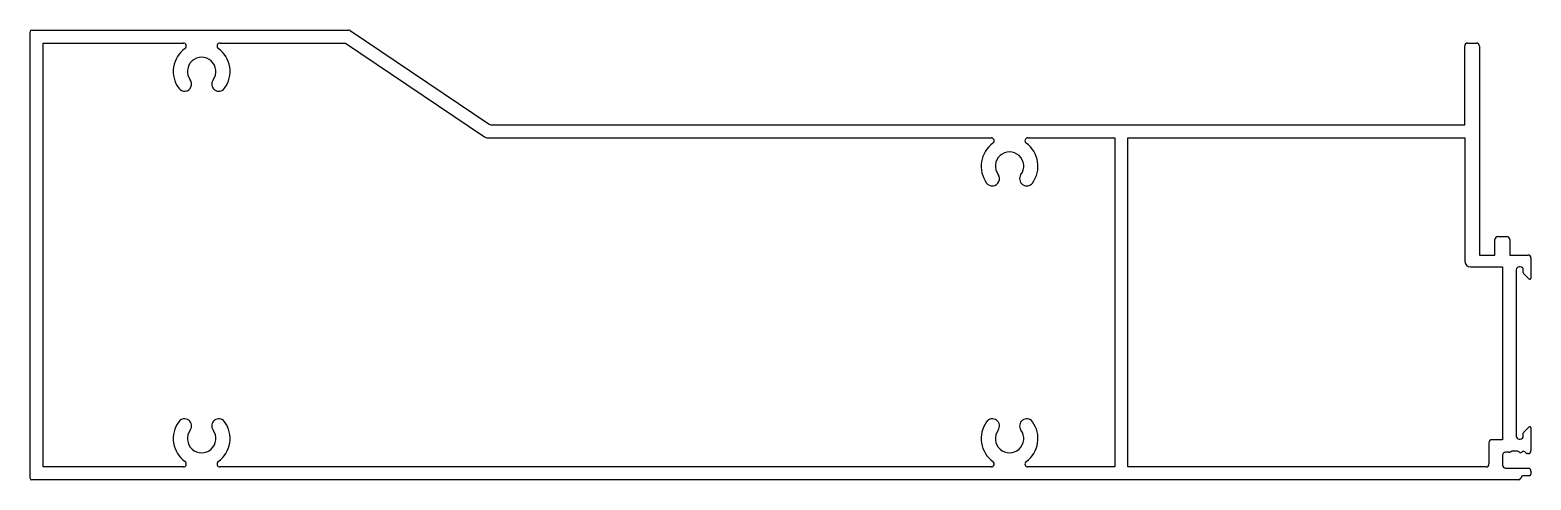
# Model space of a CAD drawing. Extents: x 3021 to 3275, y 950 to 1026.
import ezdxf

# ---------------------------------------------------------------- set-up
doc = ezdxf.new("R2010")
doc.units = 0
doc.layers.get('0').update_dxf_attribs({"linetype": 'CONTINUOUS'})

msp = doc.modelspace()

# ---------------------------------------------------------------- linework, layer by layer
for p, q in [((3021.19, 950.77), (3021.19, 1026.17)), ((3021.49, 1026.47), (3075.01, 1026.47)), ((3075.29, 1026.39), (3098.76, 1010.56)), ((3023.39, 952.67), (3023.39, 1024.27)), ((3023.39, 1024.27), (3047.09, 1024.27)), ((3053.29, 1024.27), (3074.49, 1024.27)), ((3074.49, 1024.27), (3097.96, 1008.44)), ((3263.59, 1010.47), (3263.59, 1023.77)), ((3264.09, 1024.27), (3265.59, 1024.27)), ((3266.09, 1023.77), (3266.09, 988.47)), ((3099.04, 1010.47), (3263.59, 1010.47)), ((3098.52, 1008.27), (3183.59, 1008.27)), ((3189.79, 1008.27), (3204.49, 1008.27)), ((3204.49, 1008.27), (3204.49, 952.67)), ((3206.69, 952.67), (3206.69, 1008.27)), ((3206.69, 1008.27), (3263.59, 1008.27)), ((3263.59, 1008.27), (3263.59, 987.47)), ((3268.69, 988.47), (3268.69, 991.07)), ((3269.19, 991.57), (3270.69, 991.57)), ((3271.19, 991.07), (3271.19, 988.47)), ((3266.09, 988.47), (3268.69, 988.47)), ((3271.19, 988.47), (3274.29, 988.47)), ((3274.79, 987.97), (3274.79, 984.57)), ((3264.59, 986.47), (3269.99, 986.47)), ((3269.99, 986.47), (3269.99, 957.27)), ((3272.29, 985.97), (3272.29, 957.87)), ((3272.99, 986.47), (3272.79, 986.47)), ((3273.49, 985.5), (3273.49, 985.97)), ((3274.45, 984.43), (3273.58, 985.3)), ((3273.55, 958.51), (3274.45, 959.41)), ((3274.79, 959.27), (3274.79, 955.43)), ((3267.69, 956.77), (3267.69, 953.17)), ((3269.99, 957.27), (3268.19, 957.27)), ((3272.79, 957.37), (3272.99, 957.37)), ((3273.49, 957.87), (3273.49, 958.37)), ((3269.99, 954.67), (3269.99, 952.97)), ((3271.07, 955.17), (3270.49, 955.17)), ((3272.54, 955.32), (3271.54, 955.32)), ((3272.83, 955.16), (3272.75, 955.24)), ((3273.33, 955.24), (3273.25, 955.16)), ((3273.97, 955.02), (3273.75, 955.24)), ((3274.29, 954.93), (3274.18, 954.93)), ((3047.09, 952.67), (3023.39, 952.67)), ((3183.59, 952.67), (3053.29, 952.67)), ((3204.49, 952.67), (3189.79, 952.67)), ((3267.19, 952.67), (3206.69, 952.67)), ((3270.49, 952.47), (3274.29, 952.47)), ((3274.49, 951.17), (3273.4, 951.17)), ((3274.79, 951.97), (3274.79, 951.47)), ((3272.75, 950.47), (3021.49, 950.47)), ((3273.11, 950.95), (3273.04, 950.69))]:
    msp.add_line(p, q)
for centre, radius, start, end in [((3021.49, 1026.17), 0.3, 90, 180), ((3075.01, 1025.97), 0.5, 56, 90), ((3050.19, 1019.47), 4.8, 125.7748, 216.3361), ((3047.09, 1023.77), 0.5, 305.7748, 90), ((3053.29, 1023.77), 0.5, 90, 234.2252), ((3050.19, 1019.47), 4.8, 323.6639, 54.2252), ((3264.09, 1023.77), 0.5, 90, 180), ((3265.59, 1023.77), 0.5, 0, 90), ((3050.19, 1019.47), 2.4, 323.6639, 216.3361), ((3047.29, 1017.34), 1.2, 216.3361, 36.3361), ((3053.09, 1017.34), 1.2, 143.6639, 323.6639), ((3099.04, 1010.97), 0.5, 236, 270), ((3098.52, 1009.27), 1, 236, 270), ((3186.69, 1003.47), 4.8, 125.7748, 216.3361), ((3183.59, 1007.77), 0.5, 305.7748, 90), ((3189.79, 1007.77), 0.5, 90, 234.2252), ((3186.69, 1003.47), 4.8, 323.6639, 54.2252), ((3186.69, 1003.47), 2.4, 323.6639, 216.3361), ((3183.79, 1001.34), 1.2, 216.3361, 36.3361), ((3189.59, 1001.34), 1.2, 143.6639, 323.6639), ((3269.19, 991.07), 0.5, 90, 180), ((3270.69, 991.07), 0.5, 0, 90), ((3264.59, 987.47), 1, 180, 269.9999), ((3274.29, 987.97), 0.5, 0.0004, 90), ((3272.79, 985.97), 0.5, 90, 180), ((3272.99, 985.97), 0.5, 0, 90), ((3273.79, 985.51), 0.3, 183.5923, 225.0001), ((3274.59, 984.57), 0.2, 225.0001, 0.0004), ((3050.19, 957.47), 4.8, 143.6639, 234.2252), ((3047.29, 959.6), 1.2, 323.6639, 143.6639), ((3050.19, 957.47), 2.4, 143.6639, 36.3361), ((3053.09, 959.6), 1.2, 36.3361, 216.3361), ((3050.19, 957.47), 4.8, 305.7748, 36.3361), ((3186.69, 957.47), 4.8, 143.6639, 234.2252), ((3183.79, 959.6), 1.2, 323.6639, 143.6639), ((3186.69, 957.47), 2.4, 143.6639, 36.3361), ((3189.59, 959.6), 1.2, 36.3361, 216.3361), ((3186.69, 957.47), 4.8, 305.7748, 36.3361), ((3274.59, 959.27), 0.2, 0.0019, 135), ((3268.19, 956.77), 0.5, 90, 180), ((3272.79, 957.87), 0.5, 180, 270), ((3272.99, 957.87), 0.5, 270, 0), ((3273.69, 958.37), 0.2, 135, 180), ((3047.09, 953.17), 0.5, 270, 54.2252), ((3053.29, 953.17), 0.5, 125.7748, 270), ((3183.59, 953.17), 0.5, 270, 54.2252), ((3189.79, 953.17), 0.5, 125.7748, 270), ((3270.49, 954.67), 0.5, 90, 180), ((3271.07, 955.67), 0.5, 270, 305.8395), ((3271.54, 955.02), 0.3, 90, 125.8395), ((3272.54, 955.02), 0.3, 45, 90), ((3273.04, 955.37), 0.3, 225, 315), ((3273.54, 955.02), 0.3, 45, 135), ((3274.18, 955.23), 0.3, 225, 270), ((3274.29, 955.43), 0.5, 270, 360), ((3267.19, 953.17), 0.5, 270, 360), ((3270.49, 952.97), 0.5, 180, 270), ((3273.4, 950.87), 0.3, 90, 165), ((3274.29, 951.97), 0.5, 0, 90), ((3274.49, 951.47), 0.3, 270, 360), ((3021.49, 950.77), 0.3, 180, 270), ((3272.75, 950.77), 0.3, 270.016, 345)]:
    msp.add_arc(centre, radius, start, end)

doc.saveas('drawing.dxf')
